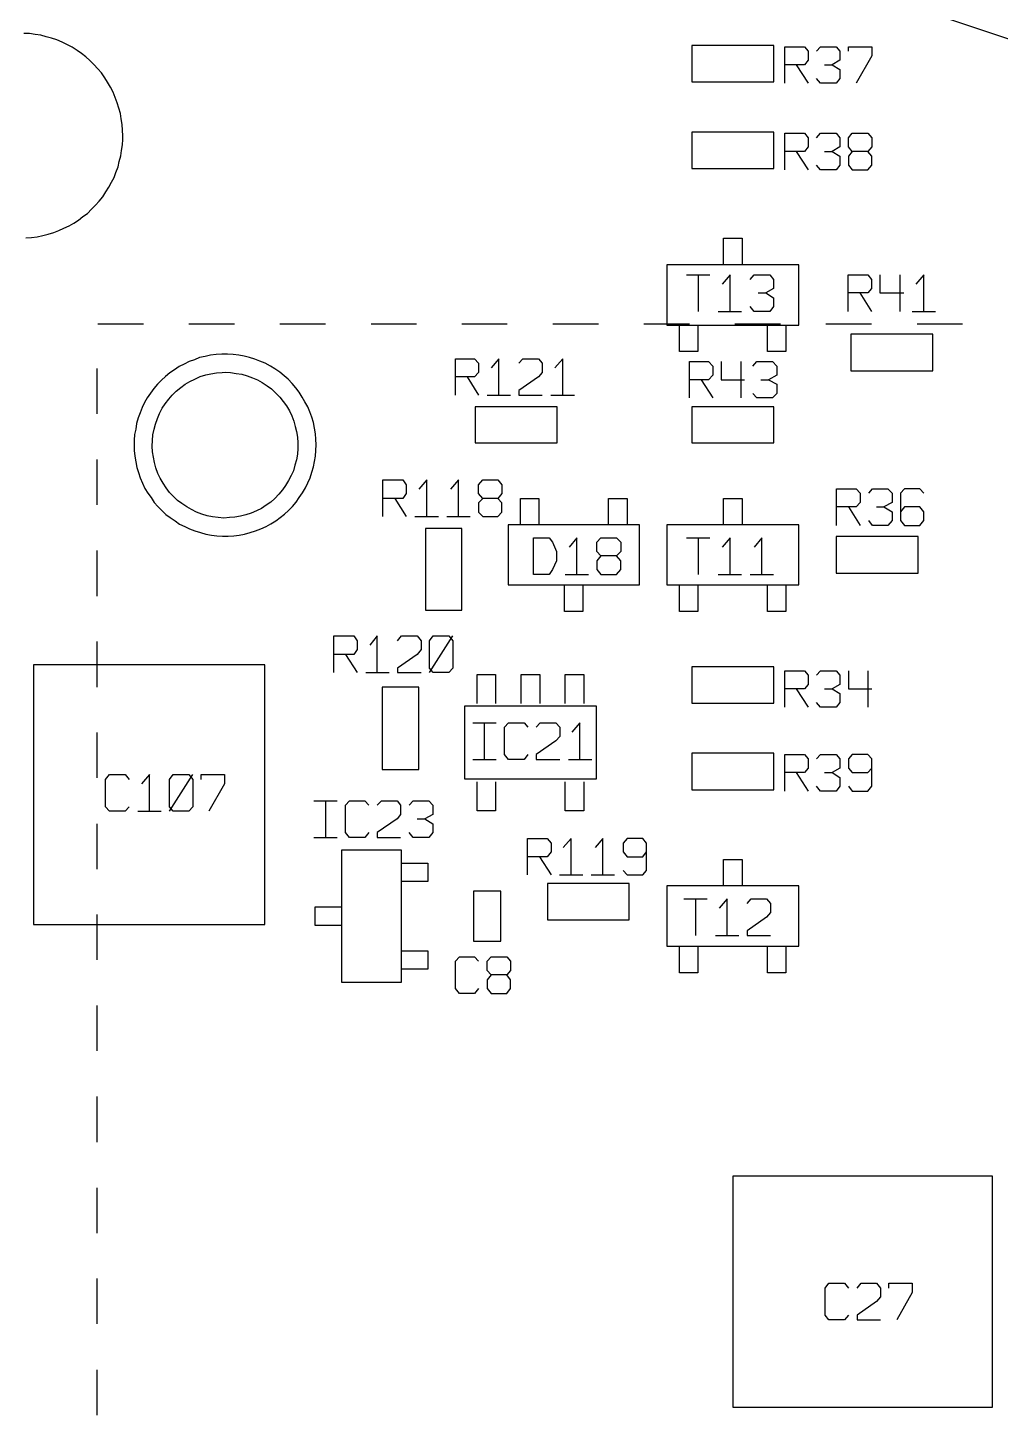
# Model space of a CAD drawing. Extents: x -228 to 961, y -124 to 716.
# Drawn here: x 51.4 to 111.8, y 490 to 576.2 of the extents above; entities that cross this region are included whole.
import ezdxf

# ---------------------------------------------------------------- set-up
doc = ezdxf.new("R2010")
doc.units = 0
doc.layers.add('1', color=1, linetype='CONTINUOUS')

msp = doc.modelspace()

# ---------------------------------------------------------------- linework, layer by layer
at = {"layer": '1'}
for p, q in [((141.02, 565.92), (-8.98, 616.22)), ((51.5, 575.88), (51.15, 575.88)), ((51.85, 575.83), (51.5, 575.88)), ((52.2, 575.78), (51.85, 575.83)), ((52.52, 575.68), (52.2, 575.78)), ((52.87, 575.6), (52.52, 575.68)), ((53.2, 575.48), (52.87, 575.6)), ((53.52, 575.35), (53.2, 575.48)), ((53.82, 575.2), (53.52, 575.35)), ((54.15, 575.03), (53.82, 575.2)), ((54.45, 574.83), (54.15, 575.03)), ((54.72, 574.63), (54.45, 574.83)), ((55, 574.43), (54.72, 574.63)), ((97.77, 575.13), (92.67, 575.13)), ((92.67, 575.13), (92.67, 572.88)), ((97.77, 572.88), (97.77, 575.13)), ((98.45, 572.8), (98.45, 575.05)), ((98.45, 575.05), (99.67, 575.05)), ((99.67, 575.05), (99.9, 574.78)), ((99.9, 574.78), (99.9, 574.23)), ((100.42, 574.78), (100.67, 575.05)), ((100.67, 575.05), (101.65, 575.05)), ((101.65, 575.05), (101.87, 574.78)), ((101.87, 574.78), (101.87, 574.23)), ((102.42, 574.78), (102.42, 575.05)), ((102.42, 575.05), (103.87, 575.05)), ((103.87, 575.05), (103.87, 574.5)), ((55.25, 574.2), (55, 574.43)), ((55.5, 573.95), (55.25, 574.2)), ((55.75, 573.68), (55.5, 573.95)), ((99.67, 573.93), (98.45, 573.93)), ((99.17, 573.93), (99.9, 572.8)), ((99.9, 574.23), (99.67, 573.93)), ((100.92, 573.93), (101.4, 573.93)), ((101.87, 574.23), (101.4, 573.93)), ((101.4, 573.93), (101.87, 573.65)), ((103.87, 574.5), (102.9, 572.8)), ((55.97, 573.43), (55.75, 573.68)), ((56.17, 573.13), (55.97, 573.43)), ((56.35, 572.85), (56.17, 573.13)), ((56.52, 572.55), (56.35, 572.85)), ((92.67, 572.88), (97.77, 572.88)), ((100.67, 572.8), (100.42, 573.08)), ((101.87, 573.08), (101.65, 572.8)), ((101.87, 573.65), (101.87, 573.08)), ((56.7, 572.23), (56.52, 572.55)), ((56.82, 571.9), (56.7, 572.23)), ((101.65, 572.8), (100.67, 572.8)), ((56.95, 571.58), (56.82, 571.9)), ((57.05, 571.25), (56.95, 571.58)), ((57.15, 570.9), (57.05, 571.25)), ((57.2, 570.58), (57.15, 570.9)), ((57.25, 570.23), (57.2, 570.58)), ((57.27, 569.88), (57.25, 570.23)), ((57.3, 569.53), (57.27, 569.88)), ((57.3, 569.3), (57.3, 569.53)), ((97.77, 569.75), (92.67, 569.75)), ((92.67, 569.75), (92.67, 567.48)), ((97.77, 567.48), (97.77, 569.75)), ((98.45, 567.4), (98.45, 569.68)), ((98.45, 569.68), (99.67, 569.68)), ((99.67, 569.68), (99.9, 569.4)), ((99.9, 569.4), (99.9, 568.83)), ((100.42, 569.4), (100.67, 569.68)), ((100.67, 569.68), (101.65, 569.68)), ((101.65, 569.68), (101.87, 569.4)), ((101.87, 569.4), (101.87, 568.83)), ((102.42, 569.4), (102.65, 569.68)), ((102.42, 568.83), (102.42, 569.4)), ((102.65, 569.68), (103.62, 569.68)), ((103.62, 569.68), (103.87, 569.4)), ((103.87, 569.4), (103.87, 568.83)), ((57.17, 568.28), (57.22, 568.6)), ((57.22, 568.6), (57.27, 568.95)), ((57.27, 568.95), (57.3, 569.3)), ((99.67, 568.55), (98.45, 568.55)), ((99.17, 568.55), (99.9, 567.4)), ((99.9, 568.83), (99.67, 568.55)), ((100.92, 568.55), (101.4, 568.55)), ((101.87, 568.83), (101.4, 568.55)), ((101.4, 568.55), (101.87, 568.25)), ((102.65, 568.55), (102.42, 568.83)), ((102.65, 568.55), (102.42, 568.25)), ((103.62, 568.55), (102.65, 568.55)), ((103.87, 568.83), (103.62, 568.55)), ((103.87, 568.25), (103.62, 568.55)), ((57, 567.6), (57.07, 567.93)), ((57.07, 567.93), (57.17, 568.28)), ((100.67, 567.4), (100.42, 567.7)), ((101.87, 567.7), (101.65, 567.4)), ((101.87, 568.25), (101.87, 567.7)), ((102.42, 568.25), (102.42, 567.7)), ((102.42, 567.7), (102.65, 567.4)), ((103.62, 567.4), (103.87, 567.7)), ((103.87, 567.7), (103.87, 568.25)), ((56.6, 566.63), (56.75, 566.93)), ((56.75, 566.93), (56.87, 567.25)), ((56.87, 567.25), (57, 567.6)), ((92.67, 567.48), (97.77, 567.48)), ((101.65, 567.4), (100.67, 567.4)), ((102.65, 567.4), (103.62, 567.4)), ((56.05, 565.73), (56.25, 566.03)), ((56.25, 566.03), (56.42, 566.33)), ((56.42, 566.33), (56.6, 566.63)), ((55.35, 564.95), (55.6, 565.2)), ((55.6, 565.2), (55.82, 565.45)), ((55.82, 565.45), (56.05, 565.73)), ((54.25, 564.1), (54.55, 564.28)), ((54.55, 564.28), (54.82, 564.5)), ((54.82, 564.5), (55.1, 564.7)), ((55.1, 564.7), (55.35, 564.95)), ((52.32, 563.33), (52.65, 563.4)), ((52.65, 563.4), (53, 563.5)), ((53, 563.5), (53.32, 563.63)), ((53.32, 563.63), (53.62, 563.78)), ((53.62, 563.78), (53.95, 563.93)), ((53.95, 563.93), (54.25, 564.1)), ((51.27, 563.18), (51.62, 563.2)), ((51.62, 563.2), (51.97, 563.25)), ((51.97, 563.25), (52.32, 563.33)), ((94.65, 561.5), (94.65, 563.15)), ((94.65, 563.15), (95.8, 563.15)), ((95.8, 563.15), (95.8, 561.5)), ((99.32, 561.5), (91.12, 561.5)), ((91.12, 561.5), (91.12, 557.75)), ((92.35, 560.88), (93.8, 560.88)), ((93.07, 560.88), (93.07, 558.6)), ((95.05, 560.88), (94.57, 560.3)), ((95.05, 558.6), (95.05, 560.88)), ((96.3, 560.58), (96.55, 560.88)), ((96.55, 560.88), (97.52, 560.88)), ((97.52, 560.88), (97.75, 560.58)), ((99.32, 557.75), (99.32, 561.5)), ((102.4, 558.6), (102.4, 560.88)), ((102.4, 560.88), (103.62, 560.88)), ((103.62, 560.88), (103.85, 560.58)), ((104.37, 560.88), (104.37, 559.75)), ((105.6, 560.88), (105.6, 558.6)), ((107.1, 560.88), (106.6, 560.3)), ((107.1, 558.6), (107.1, 560.88)), ((97.75, 560.03), (97.27, 559.75)), ((97.75, 560.58), (97.75, 560.03)), ((103.85, 560.03), (103.62, 559.75)), ((103.85, 560.58), (103.85, 560.03)), ((96.8, 559.75), (97.27, 559.75)), ((97.27, 559.75), (97.75, 559.45)), ((97.75, 559.45), (97.75, 558.9)), ((103.62, 559.75), (102.4, 559.75)), ((103.12, 559.75), (103.85, 558.6)), ((104.37, 559.75), (105.85, 559.75)), ((94.32, 558.6), (95.77, 558.6)), ((96.55, 558.6), (96.3, 558.9)), ((97.52, 558.6), (96.55, 558.6)), ((97.75, 558.9), (97.52, 558.6)), ((106.37, 558.6), (107.82, 558.6)), ((55.75, 557.83), (58.58, 557.83)), ((61.4, 557.83), (64.23, 557.83)), ((67.05, 557.83), (69.9, 557.83)), ((72.73, 557.83), (75.55, 557.83)), ((78.38, 557.83), (81.2, 557.83)), ((84.03, 557.83), (86.88, 557.83)), ((89.7, 557.83), (92.53, 557.83)), ((91.12, 557.75), (99.32, 557.75)), ((91.9, 556.1), (91.9, 557.75)), ((93.05, 557.75), (93.05, 556.1)), ((95.35, 557.83), (98.18, 557.83)), ((97.37, 556.1), (97.37, 557.75)), ((98.52, 557.75), (98.52, 556.1)), ((101, 557.83), (103.85, 557.83)), ((106.68, 557.83), (109.5, 557.83)), ((107.65, 557.18), (102.55, 557.18)), ((102.55, 557.18), (102.55, 554.9)), ((107.65, 554.9), (107.65, 557.18)), ((61.75, 555.6), (61.42, 555.48)), ((62.07, 555.73), (61.75, 555.6)), ((62.42, 555.8), (62.07, 555.73)), ((62.75, 555.88), (62.42, 555.8)), ((63.1, 555.93), (62.75, 555.88)), ((63.45, 555.95), (63.1, 555.93)), ((63.8, 555.95), (63.45, 555.95)), ((64.15, 555.93), (63.8, 555.95)), ((64.5, 555.88), (64.15, 555.93)), ((64.85, 555.83), (64.5, 555.88)), ((65.17, 555.73), (64.85, 555.83)), ((65.5, 555.63), (65.17, 555.73)), ((65.82, 555.5), (65.5, 555.63)), ((77.97, 553.4), (77.97, 555.65)), ((77.97, 555.65), (79.17, 555.65)), ((79.17, 555.65), (79.42, 555.38)), ((80.67, 555.65), (80.2, 555.1)), ((80.67, 553.4), (80.67, 555.65)), ((81.92, 555.38), (82.17, 555.65)), ((82.17, 555.65), (83.15, 555.65)), ((83.15, 555.65), (83.37, 555.38)), ((84.65, 555.65), (84.15, 555.1)), ((84.65, 553.4), (84.65, 555.65)), ((93.05, 556.1), (91.9, 556.1)), ((98.52, 556.1), (97.37, 556.1)), ((55.7, 552.23), (55.7, 555.05)), ((60.22, 554.78), (59.95, 554.55)), ((60.5, 554.98), (60.22, 554.78)), ((60.8, 555.18), (60.5, 554.98)), ((61.1, 555.33), (60.8, 555.18)), ((61.42, 555.48), (61.1, 555.33)), ((62.45, 554.65), (62.77, 554.73)), ((62.77, 554.73), (63.12, 554.78)), ((63.12, 554.78), (63.47, 554.8)), ((63.47, 554.8), (63.65, 554.83)), ((63.65, 554.83), (64, 554.8)), ((64, 554.8), (64.35, 554.75)), ((64.35, 554.75), (64.7, 554.7)), ((66.15, 555.38), (65.82, 555.5)), ((66.47, 555.2), (66.15, 555.38)), ((66.75, 555.03), (66.47, 555.2)), ((67.05, 554.83), (66.75, 555.03)), ((67.32, 554.6), (67.05, 554.83)), ((79.42, 554.8), (79.17, 554.53)), ((79.42, 555.38), (79.42, 554.8)), ((83.37, 554.8), (83.15, 554.53)), ((83.37, 555.38), (83.37, 554.8)), ((92.52, 553.23), (92.52, 555.48)), ((92.52, 555.48), (93.72, 555.48)), ((93.72, 555.48), (93.97, 555.2)), ((93.97, 555.2), (93.97, 554.63)), ((94.5, 555.48), (94.5, 554.35)), ((95.72, 555.48), (95.72, 553.23)), ((96.47, 555.2), (96.72, 555.48)), ((96.72, 555.48), (97.7, 555.48)), ((97.7, 555.48), (97.95, 555.2)), ((97.95, 555.2), (97.95, 554.63)), ((102.55, 554.9), (107.65, 554.9)), ((59.45, 554.08), (59.22, 553.8)), ((59.7, 554.33), (59.45, 554.08)), ((59.95, 554.55), (59.7, 554.33)), ((60.62, 553.65), (60.9, 553.88)), ((60.9, 553.88), (61.17, 554.08)), ((61.17, 554.08), (61.47, 554.25)), ((61.47, 554.25), (61.77, 554.4)), ((61.77, 554.4), (62.1, 554.55)), ((62.1, 554.55), (62.45, 554.65)), ((64.7, 554.7), (65.02, 554.6)), ((65.02, 554.6), (65.35, 554.48)), ((65.35, 554.48), (65.67, 554.35)), ((65.67, 554.35), (65.97, 554.18)), ((65.97, 554.18), (66.27, 553.98)), ((66.27, 553.98), (66.55, 553.78)), ((67.57, 554.38), (67.32, 554.6)), ((67.82, 554.13), (67.57, 554.38)), ((68.05, 553.85), (67.82, 554.13)), ((79.17, 554.53), (77.97, 554.53)), ((78.7, 554.53), (79.42, 553.4)), ((83.15, 554.53), (81.92, 553.68)), ((93.72, 554.35), (92.52, 554.35)), ((93.25, 554.35), (93.97, 553.23)), ((93.97, 554.63), (93.72, 554.35)), ((94.5, 554.35), (95.95, 554.35)), ((96.97, 554.35), (97.45, 554.35)), ((97.95, 554.63), (97.45, 554.35)), ((97.45, 554.35), (97.95, 554.08)), ((97.95, 554.08), (97.95, 553.5)), ((58.82, 553.23), (58.65, 552.93)), ((59.02, 553.53), (58.82, 553.23)), ((59.22, 553.8), (59.02, 553.53)), ((59.92, 552.85), (60.15, 553.15)), ((60.15, 553.15), (60.37, 553.4)), ((60.37, 553.4), (60.62, 553.65)), ((66.55, 553.78), (66.8, 553.53)), ((66.8, 553.53), (67.05, 553.28)), ((67.05, 553.28), (67.27, 553)), ((67.27, 553), (67.47, 552.73)), ((68.25, 553.58), (68.05, 553.85)), ((68.45, 553.28), (68.25, 553.58)), ((68.62, 552.98), (68.45, 553.28)), ((79.95, 553.4), (81.4, 553.4)), ((81.92, 553.68), (81.92, 553.4)), ((81.92, 553.4), (83.37, 553.4)), ((83.9, 553.4), (85.37, 553.4)), ((96.72, 553.23), (96.47, 553.5)), ((97.7, 553.23), (96.72, 553.23)), ((97.95, 553.5), (97.7, 553.23)), ((58.37, 552.3), (58.25, 551.98)), ((58.5, 552.63), (58.37, 552.3)), ((58.65, 552.93), (58.5, 552.63)), ((59.45, 551.95), (59.57, 552.25)), ((59.57, 552.25), (59.75, 552.58)), ((59.75, 552.58), (59.92, 552.85)), ((67.47, 552.73), (67.65, 552.43)), ((67.65, 552.43), (67.8, 552.1)), ((68.8, 552.68), (68.62, 552.98)), ((68.92, 552.35), (68.8, 552.68)), ((69.05, 552.03), (68.92, 552.35)), ((84.3, 552.68), (79.2, 552.68)), ((79.2, 552.68), (79.2, 550.43)), ((84.3, 550.43), (84.3, 552.68)), ((97.77, 552.68), (92.67, 552.68)), ((92.67, 552.68), (92.67, 550.43)), ((97.77, 550.43), (97.77, 552.68)), ((58.1, 551.28), (58.02, 550.95)), ((58.15, 551.63), (58.1, 551.28)), ((58.25, 551.98), (58.15, 551.63)), ((59.17, 550.93), (59.25, 551.28)), ((59.25, 551.28), (59.32, 551.6)), ((59.32, 551.6), (59.45, 551.95)), ((67.8, 552.1), (67.92, 551.78)), ((67.92, 551.78), (68.02, 551.45)), ((68.02, 551.45), (68.1, 551.13)), ((69.15, 551.7), (69.05, 552.03)), ((69.22, 551.35), (69.15, 551.7)), ((69.27, 551), (69.22, 551.35)), ((58.02, 550.95), (58, 550.6)), ((58, 550.6), (58, 550.28)), ((59.12, 550.23), (59.15, 550.58)), ((59.15, 550.58), (59.17, 550.93)), ((68.1, 551.13), (68.15, 550.78)), ((68.15, 550.78), (68.17, 550.43)), ((68.17, 550.43), (68.17, 550.08)), ((69.3, 550.65), (69.27, 551)), ((69.32, 550.3), (69.3, 550.65)), ((79.2, 550.43), (84.3, 550.43)), ((92.67, 550.43), (97.77, 550.43)), ((58, 550.28), (58, 549.95)), ((58, 549.95), (58.05, 549.6)), ((58.05, 549.6), (58.1, 549.25)), ((59.15, 549.88), (59.12, 550.23)), ((59.2, 549.55), (59.15, 549.88)), ((59.27, 549.2), (59.2, 549.55)), ((68.15, 549.73), (68.1, 549.38)), ((68.17, 550.08), (68.15, 549.73)), ((69.22, 549.28), (69.27, 549.6)), ((69.27, 549.6), (69.3, 549.95)), ((69.3, 549.95), (69.32, 550.3)), ((55.7, 546.58), (55.7, 549.4)), ((58.1, 549.25), (58.17, 548.9)), ((58.17, 548.9), (58.27, 548.58)), ((59.35, 548.88), (59.27, 549.2)), ((59.47, 548.53), (59.35, 548.88)), ((67.9, 548.7), (67.77, 548.4)), ((68, 549.05), (67.9, 548.7)), ((68.1, 549.38), (68, 549.05)), ((69.05, 548.6), (69.15, 548.93)), ((69.15, 548.93), (69.22, 549.28)), ((58.27, 548.58), (58.37, 548.25)), ((58.37, 548.25), (58.52, 547.93)), ((58.52, 547.93), (58.67, 547.6)), ((59.62, 548.23), (59.47, 548.53)), ((59.8, 547.93), (59.62, 548.23)), ((60, 547.63), (59.8, 547.93)), ((67.6, 548.08), (67.42, 547.78)), ((67.77, 548.4), (67.6, 548.08)), ((68.65, 547.63), (68.8, 547.95)), ((68.8, 547.95), (68.95, 548.25)), ((68.95, 548.25), (69.05, 548.6)), ((73.47, 545.85), (73.47, 548.13)), ((73.47, 548.13), (74.7, 548.13)), ((74.7, 548.13), (74.92, 547.83)), ((74.92, 547.83), (74.92, 547.28)), ((76.2, 548.13), (75.7, 547.55)), ((76.2, 545.85), (76.2, 548.13)), ((78.17, 548.13), (77.67, 547.55)), ((78.17, 545.85), (78.17, 548.13)), ((79.42, 547.83), (79.67, 548.13)), ((79.42, 547.28), (79.42, 547.83)), ((79.67, 548.13), (80.62, 548.13)), ((80.62, 548.13), (80.87, 547.83)), ((80.87, 547.83), (80.87, 547.28)), ((58.67, 547.6), (58.85, 547.3)), ((58.85, 547.3), (59.05, 547.03)), ((59.05, 547.03), (59.25, 546.73)), ((60.2, 547.35), (60, 547.63)), ((60.45, 547.1), (60.2, 547.35)), ((60.7, 546.85), (60.45, 547.1)), ((66.75, 546.98), (66.5, 546.75)), ((67, 547.23), (66.75, 546.98)), ((67.22, 547.5), (67, 547.23)), ((67.42, 547.78), (67.22, 547.5)), ((68.07, 546.75), (68.27, 547.03)), ((68.27, 547.03), (68.47, 547.33)), ((68.47, 547.33), (68.65, 547.63)), ((74.7, 546.98), (73.47, 546.98)), ((74.2, 546.98), (74.92, 545.85)), ((74.92, 547.28), (74.7, 546.98)), ((79.67, 546.98), (79.42, 547.28)), ((79.67, 546.98), (79.42, 546.7)), ((80.62, 546.98), (79.67, 546.98)), ((80.87, 547.28), (80.62, 546.98)), ((80.87, 546.7), (80.62, 546.98)), ((82.02, 545.33), (82.02, 546.98)), ((82.02, 546.98), (83.17, 546.98)), ((83.17, 546.98), (83.17, 545.33)), ((87.5, 545.33), (87.5, 546.98)), ((87.5, 546.98), (88.65, 546.98)), ((88.65, 546.98), (88.65, 545.33)), ((94.65, 545.33), (94.65, 546.98)), ((94.65, 546.98), (95.8, 546.98)), ((95.8, 546.98), (95.8, 545.33)), ((101.67, 545.3), (101.67, 547.58)), ((101.67, 547.58), (102.9, 547.58)), ((102.9, 547.58), (103.15, 547.3)), ((103.15, 547.3), (103.15, 546.73)), ((103.67, 547.3), (103.9, 547.58)), ((103.9, 547.58), (104.87, 547.58)), ((104.87, 547.58), (105.12, 547.3)), ((105.12, 547.3), (105.12, 546.73)), ((105.9, 547.58), (105.65, 547.3)), ((105.65, 547.3), (105.65, 545.6)), ((106.85, 547.58), (105.9, 547.58)), ((107.1, 547.3), (106.85, 547.58)), ((59.25, 546.73), (59.47, 546.48)), ((59.47, 546.48), (59.72, 546.23)), ((59.72, 546.23), (59.97, 545.98)), ((60.97, 546.65), (60.7, 546.85)), ((61.27, 546.45), (60.97, 546.65)), ((61.57, 546.28), (61.27, 546.45)), ((61.87, 546.13), (61.57, 546.28)), ((62.2, 546), (61.87, 546.13)), ((65.6, 546.2), (65.27, 546.05)), ((65.92, 546.35), (65.6, 546.2)), ((66.2, 546.55), (65.92, 546.35)), ((66.5, 546.75), (66.2, 546.55)), ((67.35, 546), (67.6, 546.23)), ((67.6, 546.23), (67.85, 546.48)), ((67.85, 546.48), (68.07, 546.75)), ((79.42, 546.7), (79.42, 546.13)), ((79.42, 546.13), (79.67, 545.85)), ((80.62, 545.85), (80.87, 546.13)), ((80.87, 546.13), (80.87, 546.7)), ((102.9, 546.45), (101.67, 546.45)), ((102.42, 546.45), (103.15, 545.3)), ((103.15, 546.73), (102.9, 546.45)), ((104.15, 546.45), (104.62, 546.45)), ((105.12, 546.73), (104.62, 546.45)), ((104.62, 546.45), (105.12, 546.15)), ((105.12, 546.15), (105.12, 545.6)), ((105.9, 546.45), (105.65, 546.15)), ((106.85, 546.45), (105.9, 546.45)), ((107.1, 546.15), (106.85, 546.45)), ((107.1, 545.6), (107.1, 546.15)), ((59.97, 545.98), (60.25, 545.78)), ((60.25, 545.78), (60.55, 545.58)), ((60.55, 545.58), (60.82, 545.38)), ((60.82, 545.38), (61.15, 545.23)), ((61.15, 545.23), (61.45, 545.08)), ((62.55, 545.9), (62.2, 546)), ((62.87, 545.83), (62.55, 545.9)), ((63.22, 545.78), (62.87, 545.83)), ((63.57, 545.75), (63.22, 545.78)), ((63.92, 545.78), (63.57, 545.75)), ((64.27, 545.8), (63.92, 545.78)), ((64.62, 545.88), (64.27, 545.8)), ((64.95, 545.95), (64.62, 545.88)), ((65.27, 546.05), (64.95, 545.95)), ((65.87, 545.08), (66.2, 545.23)), ((66.2, 545.23), (66.5, 545.4)), ((66.5, 545.4), (66.8, 545.58)), ((66.8, 545.58), (67.07, 545.78)), ((67.07, 545.78), (67.35, 546)), ((75.45, 545.85), (76.92, 545.85)), ((77.45, 545.85), (78.9, 545.85)), ((79.67, 545.85), (80.62, 545.85)), ((89.42, 545.33), (81.25, 545.33)), ((81.25, 545.33), (81.25, 541.6)), ((89.42, 541.6), (89.42, 545.33)), ((99.32, 545.33), (91.12, 545.33)), ((91.12, 545.33), (91.12, 541.6)), ((99.32, 541.6), (99.32, 545.33)), ((103.9, 545.3), (103.67, 545.6)), ((104.87, 545.3), (103.9, 545.3)), ((105.12, 545.6), (104.87, 545.3)), ((105.65, 545.6), (105.9, 545.3)), ((105.9, 545.3), (106.85, 545.3)), ((106.85, 545.3), (107.1, 545.6)), ((61.45, 545.08), (61.77, 544.95)), ((61.77, 544.95), (62.12, 544.85)), ((62.12, 544.85), (62.45, 544.75)), ((62.45, 544.75), (62.8, 544.7)), ((62.8, 544.7), (63.15, 544.65)), ((63.15, 544.65), (63.5, 544.63)), ((63.5, 544.63), (63.85, 544.63)), ((63.85, 544.63), (64.2, 544.65)), ((64.2, 544.65), (64.52, 544.7)), ((64.52, 544.7), (64.87, 544.75)), ((64.87, 544.75), (65.22, 544.85)), ((65.22, 544.85), (65.55, 544.95)), ((65.55, 544.95), (65.87, 545.08)), ((78.37, 545.1), (76.12, 545.1)), ((76.12, 545.1), (76.12, 540.03)), ((78.37, 540.03), (78.37, 545.1)), ((82.82, 542.25), (82.82, 544.53)), ((82.82, 544.53), (83.8, 544.53)), ((83.8, 544.53), (84.02, 544.25)), ((85.52, 544.53), (85.05, 543.95)), ((85.52, 542.25), (85.52, 544.53)), ((86.77, 544.25), (87.02, 544.53)), ((87.02, 544.53), (88, 544.53)), ((88, 544.53), (88.25, 544.25)), ((92.35, 544.53), (93.8, 544.53)), ((93.07, 544.53), (93.07, 542.25)), ((95.05, 544.53), (94.57, 543.95)), ((95.05, 542.25), (95.05, 544.53)), ((97.02, 544.53), (96.55, 543.95)), ((97.02, 542.25), (97.02, 544.53)), ((106.75, 544.6), (101.65, 544.6)), ((101.65, 544.6), (101.65, 542.33)), ((106.75, 542.33), (106.75, 544.6)), ((55.7, 540.9), (55.7, 543.73)), ((84.02, 544.25), (84.27, 543.68)), ((84.27, 543.68), (84.27, 543.1)), ((86.77, 543.68), (86.77, 544.25)), ((87.02, 543.4), (86.77, 543.68)), ((88.25, 543.68), (88, 543.4)), ((88.25, 544.25), (88.25, 543.68)), ((84.27, 543.1), (84.02, 542.55)), ((87.02, 543.4), (86.77, 543.1)), ((86.77, 543.1), (86.77, 542.55)), ((88, 543.4), (87.02, 543.4)), ((88.25, 543.1), (88, 543.4)), ((88.25, 542.55), (88.25, 543.1)), ((83.8, 542.25), (82.82, 542.25)), ((84.02, 542.55), (83.8, 542.25)), ((84.8, 542.25), (86.25, 542.25)), ((86.77, 542.55), (87.02, 542.25)), ((87.02, 542.25), (88, 542.25)), ((88, 542.25), (88.25, 542.55)), ((94.32, 542.25), (95.77, 542.25)), ((96.3, 542.25), (97.75, 542.25)), ((101.65, 542.33), (106.75, 542.33)), ((81.25, 541.6), (89.42, 541.6)), ((84.75, 539.95), (84.75, 541.6)), ((85.9, 541.6), (85.9, 539.95)), ((91.12, 541.6), (99.32, 541.6)), ((91.9, 539.95), (91.9, 541.6)), ((93.05, 541.6), (93.05, 539.95)), ((97.37, 539.95), (97.37, 541.6)), ((98.52, 541.6), (98.52, 539.95)), ((76.12, 540.03), (78.37, 540.03)), ((85.9, 539.95), (84.75, 539.95)), ((93.05, 539.95), (91.9, 539.95)), ((98.52, 539.95), (97.37, 539.95)), ((70.42, 536.15), (70.42, 538.43)), ((70.42, 538.43), (71.65, 538.43)), ((71.65, 538.43), (71.87, 538.13)), ((73.12, 538.43), (72.65, 537.85)), ((73.12, 536.15), (73.12, 538.43)), ((74.37, 538.13), (74.62, 538.43)), ((74.62, 538.43), (75.6, 538.43)), ((75.6, 538.43), (75.85, 538.13)), ((76.37, 538.13), (76.6, 538.43)), ((76.37, 536.15), (77.82, 538.43)), ((76.6, 538.43), (77.57, 538.43)), ((77.57, 538.43), (77.82, 538.13)), ((55.7, 535.25), (55.7, 538.08)), ((71.87, 537.58), (71.65, 537.28)), ((71.87, 538.13), (71.87, 537.58)), ((75.85, 537.58), (75.6, 537.28)), ((75.85, 538.13), (75.85, 537.58)), ((76.37, 536.43), (76.37, 538.13)), ((77.82, 538.13), (77.82, 536.43)), ((66.12, 536.63), (51.75, 536.63)), ((51.75, 536.63), (51.75, 520.48)), ((66.12, 520.48), (66.12, 536.63)), ((71.65, 537.28), (70.42, 537.28)), ((71.15, 537.28), (71.87, 536.15)), ((75.6, 537.28), (74.37, 536.43)), ((72.4, 536.15), (73.85, 536.15)), ((74.37, 536.43), (74.37, 536.15)), ((74.37, 536.15), (75.85, 536.15)), ((76.6, 536.15), (76.37, 536.43)), ((77.57, 536.15), (76.6, 536.15)), ((77.82, 536.43), (77.57, 536.15)), ((79.32, 534.23), (79.32, 536.03)), ((79.32, 536.03), (80.47, 536.03)), ((80.47, 536.03), (80.47, 534.23)), ((82.07, 534.23), (82.07, 536.03)), ((82.07, 536.03), (83.22, 536.03)), ((83.22, 536.03), (83.22, 534.23)), ((84.8, 534.23), (84.8, 536.03)), ((84.8, 536.03), (85.95, 536.03)), ((85.95, 536.03), (85.95, 534.23)), ((97.77, 536.5), (92.67, 536.5)), ((92.67, 536.5), (92.67, 534.25)), ((97.77, 534.25), (97.77, 536.5)), ((98.45, 534), (98.45, 536.25)), ((98.45, 536.25), (99.67, 536.25)), ((99.67, 536.25), (99.9, 535.98)), ((99.9, 535.98), (99.9, 535.4)), ((100.42, 535.98), (100.67, 536.25)), ((100.67, 536.25), (101.65, 536.25)), ((101.65, 536.25), (101.87, 535.98)), ((101.87, 535.98), (101.87, 535.4)), ((102.42, 536.25), (102.42, 535.13)), ((103.62, 536.25), (103.62, 534)), ((73.42, 535.23), (73.42, 530.13)), ((75.7, 535.23), (73.42, 535.23)), ((75.7, 530.13), (75.7, 535.23)), ((99.67, 535.13), (98.45, 535.13)), ((99.17, 535.13), (99.9, 534)), ((99.9, 535.4), (99.67, 535.13)), ((100.92, 535.13), (101.4, 535.13)), ((101.87, 535.4), (101.4, 535.13)), ((101.4, 535.13), (101.87, 534.85)), ((102.42, 535.13), (103.87, 535.13)), ((86.75, 534.05), (78.55, 534.05)), ((78.55, 534.05), (78.55, 529.53)), ((86.75, 529.53), (86.75, 534.05)), ((92.67, 534.25), (97.77, 534.25)), ((100.67, 534), (100.42, 534.28)), ((101.87, 534.28), (101.65, 534)), ((101.87, 534.85), (101.87, 534.28)), ((101.65, 534), (100.67, 534)), ((55.7, 529.6), (55.7, 532.43)), ((79.05, 533.03), (80.5, 533.03)), ((79.77, 533.03), (79.77, 530.75)), ((81.02, 532.75), (81.27, 533.03)), ((81.02, 531.05), (81.02, 532.75)), ((81.27, 533.03), (82.25, 533.03)), ((82.25, 533.03), (82.47, 532.75)), ((83, 532.75), (83.25, 533.03)), ((83.25, 533.03), (84.22, 533.03)), ((84.22, 533.03), (84.47, 532.75)), ((84.47, 532.75), (84.47, 532.18)), ((85.72, 533.03), (85.22, 532.45)), ((85.72, 530.75), (85.72, 533.03)), ((84.22, 531.9), (83, 531.05)), ((84.47, 532.18), (84.22, 531.9)), ((79.05, 530.75), (80.5, 530.75)), ((81.27, 530.75), (81.02, 531.05)), ((82.25, 530.75), (81.27, 530.75)), ((82.47, 531.05), (82.25, 530.75)), ((83, 531.05), (83, 530.75)), ((83, 530.75), (84.47, 530.75)), ((85, 530.75), (86.45, 530.75)), ((97.77, 531.13), (92.67, 531.13)), ((92.67, 531.13), (92.67, 528.85)), ((97.77, 528.85), (97.77, 531.13)), ((98.45, 528.78), (98.45, 531.05)), ((98.45, 531.05), (99.67, 531.05)), ((99.67, 531.05), (99.9, 530.78)), ((99.9, 530.78), (99.9, 530.2)), ((100.42, 530.78), (100.67, 531.05)), ((100.67, 531.05), (101.65, 531.05)), ((101.65, 531.05), (101.87, 530.78)), ((101.87, 530.78), (101.87, 530.2)), ((102.65, 531.05), (102.42, 530.78)), ((102.42, 530.78), (102.42, 530.2)), ((103.62, 531.05), (102.65, 531.05)), ((103.87, 530.78), (103.62, 531.05)), ((103.87, 529.08), (103.87, 530.78)), ((56.22, 529.5), (56.47, 529.8)), ((56.47, 529.8), (57.45, 529.8)), ((57.45, 529.8), (57.7, 529.5)), ((58.95, 529.8), (58.45, 529.23)), ((58.95, 527.53), (58.95, 529.8)), ((60.2, 529.5), (60.42, 529.8)), ((60.2, 527.53), (61.65, 529.8)), ((60.42, 529.8), (61.4, 529.8)), ((61.4, 529.8), (61.65, 529.5)), ((62.17, 529.5), (62.17, 529.8)), ((62.17, 529.8), (63.62, 529.8)), ((63.62, 529.8), (63.62, 529.23)), ((73.42, 530.13), (75.7, 530.13)), ((99.67, 529.93), (98.45, 529.93)), ((99.17, 529.93), (99.9, 528.78)), ((99.9, 530.2), (99.67, 529.93)), ((100.92, 529.93), (101.4, 529.93)), ((101.87, 530.2), (101.4, 529.93)), ((101.4, 529.93), (101.87, 529.63)), ((102.42, 530.2), (102.65, 529.93)), ((102.65, 529.93), (103.62, 529.93)), ((103.62, 529.93), (103.87, 530.2)), ((56.22, 527.8), (56.22, 529.5)), ((60.2, 527.8), (60.2, 529.5)), ((61.65, 529.5), (61.65, 527.8)), ((63.62, 529.23), (62.65, 527.53)), ((78.55, 529.53), (86.75, 529.53)), ((79.32, 527.55), (79.32, 529.35)), ((80.47, 529.35), (80.47, 527.55)), ((84.8, 527.55), (84.8, 529.35)), ((85.95, 529.35), (85.95, 527.55)), ((92.67, 528.85), (97.77, 528.85)), ((100.67, 528.78), (100.42, 529.08)), ((101.87, 529.08), (101.65, 528.78)), ((101.87, 529.63), (101.87, 529.08)), ((102.42, 529.08), (102.65, 528.78)), ((103.62, 528.78), (103.87, 529.08)), ((69.17, 528.18), (70.62, 528.18)), ((69.9, 528.18), (69.9, 525.9)), ((71.15, 527.9), (71.4, 528.18)), ((71.4, 528.18), (72.35, 528.18)), ((72.35, 528.18), (72.6, 527.9)), ((73.12, 527.9), (73.37, 528.18)), ((73.37, 528.18), (74.35, 528.18)), ((74.35, 528.18), (74.57, 527.9)), ((75.1, 527.9), (75.35, 528.18)), ((75.35, 528.18), (76.32, 528.18)), ((76.32, 528.18), (76.57, 527.9)), ((101.65, 528.78), (100.67, 528.78)), ((102.65, 528.78), (103.62, 528.78)), ((56.47, 527.53), (56.22, 527.8)), ((57.45, 527.53), (56.47, 527.53)), ((57.7, 527.8), (57.45, 527.53)), ((58.22, 527.53), (59.67, 527.53)), ((60.42, 527.53), (60.2, 527.8)), ((61.4, 527.53), (60.42, 527.53)), ((61.65, 527.8), (61.4, 527.53)), ((71.15, 526.2), (71.15, 527.9)), ((74.57, 527.33), (74.35, 527.05)), ((74.57, 527.9), (74.57, 527.33)), ((76.57, 527.33), (76.07, 527.05)), ((76.57, 527.9), (76.57, 527.33)), ((80.47, 527.55), (79.32, 527.55)), ((85.95, 527.55), (84.8, 527.55)), ((55.7, 523.93), (55.7, 526.75)), ((74.35, 527.05), (73.12, 526.2)), ((75.6, 527.05), (76.07, 527.05)), ((76.07, 527.05), (76.57, 526.75)), ((76.57, 526.75), (76.57, 526.2)), ((69.17, 525.9), (70.62, 525.9)), ((71.4, 525.9), (71.15, 526.2)), ((72.35, 525.9), (71.4, 525.9)), ((72.6, 526.2), (72.35, 525.9)), ((73.12, 526.2), (73.12, 525.9)), ((73.12, 525.9), (74.57, 525.9)), ((75.35, 525.9), (75.1, 526.2)), ((76.32, 525.9), (75.35, 525.9)), ((76.57, 526.2), (76.32, 525.9)), ((82.45, 523.58), (82.45, 525.83)), ((82.45, 525.83), (83.67, 525.83)), ((83.67, 525.83), (83.92, 525.55)), ((83.92, 525.55), (83.92, 525)), ((85.17, 525.83), (84.67, 525.28)), ((85.17, 523.58), (85.17, 525.83)), ((87.15, 525.83), (86.67, 525.28)), ((87.15, 523.58), (87.15, 525.83)), ((88.65, 525.83), (88.4, 525.55)), ((88.4, 525.55), (88.4, 525)), ((89.62, 525.83), (88.65, 525.83)), ((89.85, 525.55), (89.62, 525.83)), ((89.85, 523.85), (89.85, 525.55)), ((74.62, 525.1), (70.9, 525.1)), ((70.9, 525.1), (70.9, 516.9)), ((74.62, 516.9), (74.62, 525.1)), ((83.67, 524.7), (82.45, 524.7)), ((83.2, 524.7), (83.92, 523.58)), ((83.92, 525), (83.67, 524.7)), ((88.4, 525), (88.65, 524.7)), ((88.65, 524.7), (89.62, 524.7)), ((89.62, 524.7), (89.85, 525)), ((94.65, 522.88), (94.65, 524.53)), ((94.65, 524.53), (95.8, 524.53)), ((95.8, 524.53), (95.8, 522.88)), ((74.62, 524.3), (76.27, 524.3)), ((76.27, 524.3), (76.27, 523.15)), ((88.4, 523.85), (88.65, 523.58)), ((89.62, 523.58), (89.85, 523.85)), ((76.27, 523.15), (74.62, 523.15)), ((88.77, 523.03), (83.7, 523.03)), ((83.7, 523.03), (83.7, 520.78)), ((84.45, 523.58), (85.9, 523.58)), ((86.42, 523.58), (87.87, 523.58)), ((88.65, 523.58), (89.62, 523.58)), ((88.77, 520.78), (88.77, 523.03)), ((99.32, 522.88), (91.12, 522.88)), ((91.12, 522.88), (91.12, 519.13)), ((99.32, 519.13), (99.32, 522.88)), ((80.8, 522.55), (79.1, 522.55)), ((79.1, 522.55), (79.1, 519.45)), ((80.8, 519.45), (80.8, 522.55)), ((92.17, 522.08), (93.62, 522.08)), ((92.9, 522.08), (92.9, 519.8)), ((94.87, 522.08), (94.37, 521.5)), ((94.87, 519.8), (94.87, 522.08)), ((96.12, 521.78), (96.37, 522.08)), ((96.37, 522.08), (97.32, 522.08)), ((97.32, 522.08), (97.57, 521.78)), ((55.7, 518.28), (55.7, 521.1)), ((69.25, 520.43), (69.25, 521.58)), ((69.25, 521.58), (70.9, 521.58)), ((97.57, 521.23), (97.32, 520.93)), ((97.57, 521.78), (97.57, 521.23)), ((51.75, 520.48), (66.12, 520.48)), ((70.9, 520.43), (69.25, 520.43)), ((83.7, 520.78), (88.77, 520.78)), ((97.32, 520.93), (96.12, 520.08)), ((79.1, 519.45), (80.8, 519.45)), ((94.15, 519.8), (95.6, 519.8)), ((96.12, 520.08), (96.12, 519.8)), ((96.12, 519.8), (97.57, 519.8)), ((74.62, 518.85), (76.27, 518.85)), ((76.27, 518.85), (76.27, 517.7)), ((91.12, 519.13), (99.32, 519.13)), ((91.9, 517.48), (91.9, 519.13)), ((93.05, 519.13), (93.05, 517.48)), ((97.37, 517.48), (97.37, 519.13)), ((98.52, 519.13), (98.52, 517.48)), ((76.27, 517.7), (74.62, 517.7)), ((77.97, 518.2), (78.22, 518.48)), ((77.97, 516.5), (77.97, 518.2)), ((78.22, 518.48), (79.17, 518.48)), ((79.17, 518.48), (79.42, 518.2)), ((79.95, 518.2), (80.2, 518.48)), ((79.95, 517.63), (79.95, 518.2)), ((80.2, 517.35), (79.95, 517.63)), ((80.2, 518.48), (81.17, 518.48)), ((81.17, 518.48), (81.4, 518.2)), ((81.4, 517.63), (81.17, 517.35)), ((81.4, 518.2), (81.4, 517.63)), ((70.9, 516.9), (74.62, 516.9)), ((80.2, 517.35), (79.95, 517.05)), ((79.95, 517.05), (79.95, 516.5)), ((81.17, 517.35), (80.2, 517.35)), ((81.4, 517.05), (81.17, 517.35)), ((81.4, 516.5), (81.4, 517.05)), ((93.05, 517.48), (91.9, 517.48)), ((98.52, 517.48), (97.37, 517.48)), ((78.22, 516.2), (77.97, 516.5)), ((79.17, 516.2), (78.22, 516.2)), ((79.42, 516.5), (79.17, 516.2)), ((79.95, 516.5), (80.2, 516.2)), ((80.2, 516.2), (81.17, 516.2)), ((81.17, 516.2), (81.4, 516.5)), ((55.7, 512.62), (55.7, 515.45)), ((55.7, 506.95), (55.7, 509.78)), ((111.37, 504.83), (95.22, 504.83)), ((95.22, 504.83), (95.22, 490.48)), ((111.37, 490.48), (111.37, 504.83)), ((55.7, 501.3), (55.7, 504.12)), ((55.7, 495.65), (55.7, 498.47)), ((100.97, 497.88), (101.2, 498.18)), ((100.97, 496.2), (100.97, 497.88)), ((101.2, 498.18), (102.17, 498.18)), ((102.17, 498.18), (102.42, 497.88)), ((102.95, 497.88), (103.2, 498.18)), ((103.2, 498.18), (104.15, 498.18)), ((104.15, 498.18), (104.4, 497.88)), ((104.4, 497.88), (104.4, 497.33)), ((104.92, 497.88), (104.92, 498.18)), ((104.92, 498.18), (106.37, 498.18)), ((106.37, 498.18), (106.37, 497.6)), ((104.15, 497.05), (102.95, 496.2)), ((104.4, 497.33), (104.15, 497.05)), ((106.37, 497.6), (105.42, 495.9)), ((101.2, 495.9), (100.97, 496.2)), ((102.42, 496.2), (102.17, 495.9)), ((102.95, 496.2), (102.95, 495.9)), ((102.17, 495.9), (101.2, 495.9)), ((102.95, 495.9), (104.4, 495.9)), ((55.7, 489.97), (55.7, 492.8)), ((95.22, 490.48), (111.37, 490.48))]:
    msp.add_line(p, q, dxfattribs=at)

doc.saveas('drawing.dxf')
